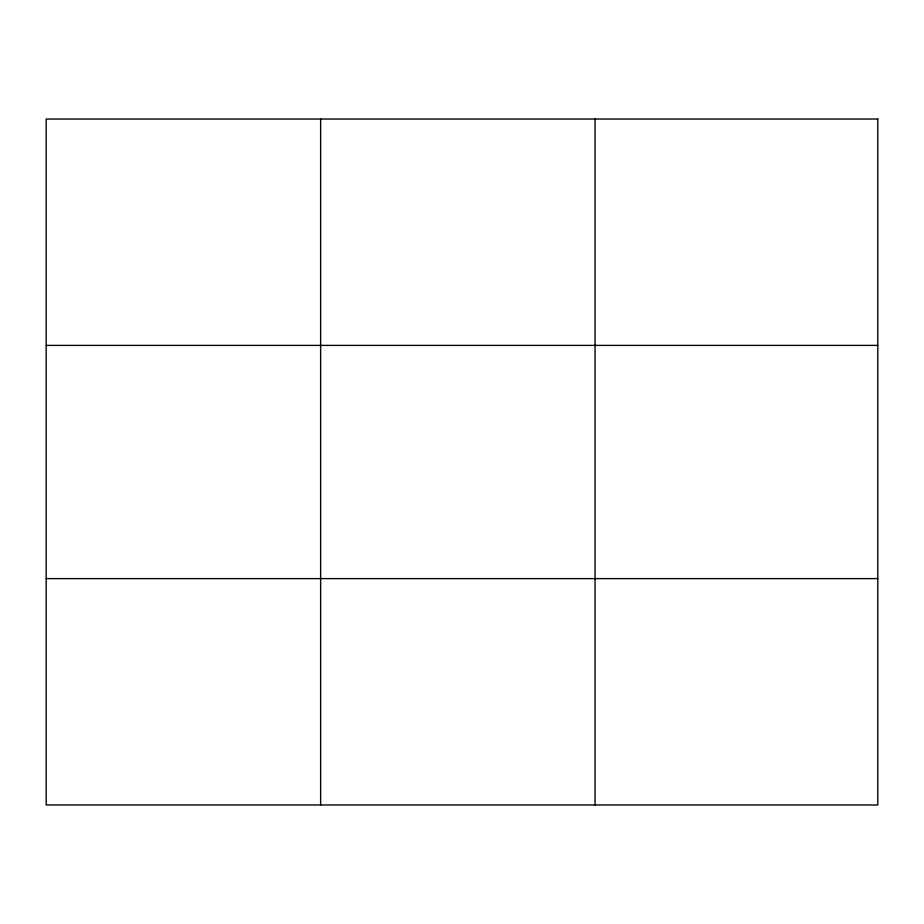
<?xml version="1.0" encoding="UTF-8"?>
<svg xmlns="http://www.w3.org/2000/svg" width="924" height="924" viewBox="0 0 924 924"><rect width="100%" height="100%" fill="white"/><g stroke="black" fill="none" stroke-linecap="round" stroke-linejoin="round"><path stroke-width="1.39" d="M320.628 804.977L320.628 119.023M595.056 804.977L595.056 119.023M46.2 345.391L877.8 345.391M46.2 578.609L877.8 578.609M877.8 119.023L877.8 804.977L46.2 804.977L46.2 119.023L877.8 119.023"/></g></svg>
